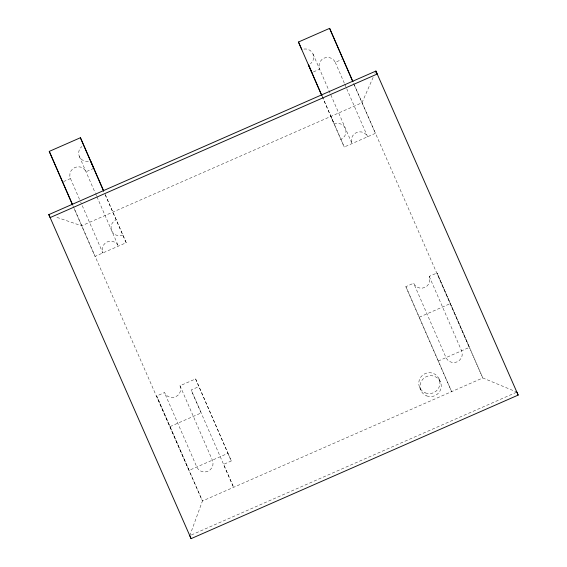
<?xml version="1.0" encoding="UTF-8"?>
<svg xmlns="http://www.w3.org/2000/svg" width="567" height="567" viewBox="0 0 567 567"><rect width="100%" height="100%" fill="white"/><g stroke="black" fill="none" stroke-linecap="round" stroke-linejoin="round"><path stroke-width="0.43" stroke-dasharray="2.83 2.13" d="M189.789 535.673L202.44 501.001L156.662 396.014L164.444 392.591A8.505 8.349 -23.5 0 0 175.593 396.822A8.505 8.349 -23.5 0 0 180.023 385.758L195.601 378.919L231.308 460.978L223.518 464.394L233.59 487.329L191.164 389.983L198.953 386.566M373.129 77.403L361.973 102.762L81.613 225.808L55.389 216.856M374.872 73.441L375.914 71.059M63.461 181.631L70.471 178.555A8.505 8.349 -23.5 0 1 74.908 167.492A8.505 8.349 -23.5 0 1 86.049 171.723L93.059 168.647M313.452 71.917L319.682 69.181A8.505 8.349 -23.5 0 1 324.111 58.117A8.505 8.349 -23.5 0 1 335.26 62.342L341.49 59.613M105.249 194.63L126.193 242.711L95.043 256.383L73.59 207.047M330.823 116.433L344.247 147.009L375.397 133.337L353.241 82.385M405.866 286.64L451.644 391.627L405.866 286.64L413.655 283.216A8.505 8.349 -23.5 0 0 424.796 287.448A8.505 8.349 -23.5 0 0 429.226 276.384L437.015 272.968L482.793 377.955L516.877 392.116M170.086 426.59L201.235 412.918L191.164 389.983M419.289 317.215L450.439 303.543M195.601 378.919L227.955 453.331L189.017 470.419L156.662 396.014M438.22 361.044L469.37 347.373L437.015 272.968M191.412 534.964L516.062 392.47M227.955 453.331L231.308 460.978M126.193 242.711L104.675 193.531M354.24 84.965L482.793 377.955L202.44 501.001L72.824 205.587M429.226 276.384L461.581 350.796A8.505 8.349 -23.5 0 1 457.151 361.852A8.505 8.349 -23.5 0 1 446.009 357.628L413.655 283.216M335.26 62.342L344.403 83.37M344.75 84.185L367.607 136.753A8.505 8.349 -23.5 0 0 356.466 132.529A8.505 8.349 -23.5 0 0 352.036 143.593L312.97 53.893M322.254 96.496L344.247 147.009M322.219 96.574L334.176 124.074A8.505 8.349 -23.5 0 1 345.324 128.305A8.505 8.349 -23.5 0 1 340.895 139.362M439.092 378.898L440.389 381.874M419.623 387.445L420.92 390.422M180.023 385.758L212.377 460.17A8.505 8.349 -23.5 0 1 207.947 471.234A8.505 8.349 -23.5 0 1 196.799 467.002L164.444 392.591M79.337 156.428L95.164 192.83M95.547 193.56L96.603 195.984M96.95 196.792L118.404 246.128A8.505 8.349 -23.5 0 0 107.262 241.903A8.505 8.349 -23.5 0 0 102.825 252.967L80.67 202.008M70.471 178.555L80.323 201.2M122.833 235.071A8.505 8.349 -23.5 0 1 111.692 230.84A8.505 8.349 -23.5 0 1 116.122 219.776M303.955 49.046A8.505 8.349 -23.5 0 1 310.44 63.809M88.353 161.283A8.505 8.349 -23.5 0 1 81.868 146.513M425.441 392.945A10.631 10.433 -23.5 0 0 439.843 381.52A10.631 10.433 -23.5 0 0 422.784 375.049A10.631 10.433 -23.5 0 0 425.441 392.945M426.731 395.922A10.631 10.433 -23.5 0 0 441.14 384.497A10.631 10.433 -23.5 0 0 424.081 378.026A10.631 10.433 -23.5 0 0 426.731 395.922"/><path stroke-width="0.85" d="M72.47 204.779L49.258 151.396L80.415 137.724L103.683 190.951M321.872 95.766L298.469 42.022L329.618 28.35L352.894 81.57M48.833 214.617L375.914 71.059L518.167 395.093L191.086 538.65L48.833 214.617L50.123 217.593L377.211 74.036L375.914 71.059M298.469 42.022L301.828 49.669M311.893 72.597L308.54 64.957L321.9 95.688M90.479 160.659L93.838 168.3M49.258 151.396L72.179 203.815M516.877 392.116L518.167 395.093M329.618 28.35L352.83 81.733M80.415 137.724L103.626 191.107M189.789 535.673L191.086 538.65"/></g></svg>
